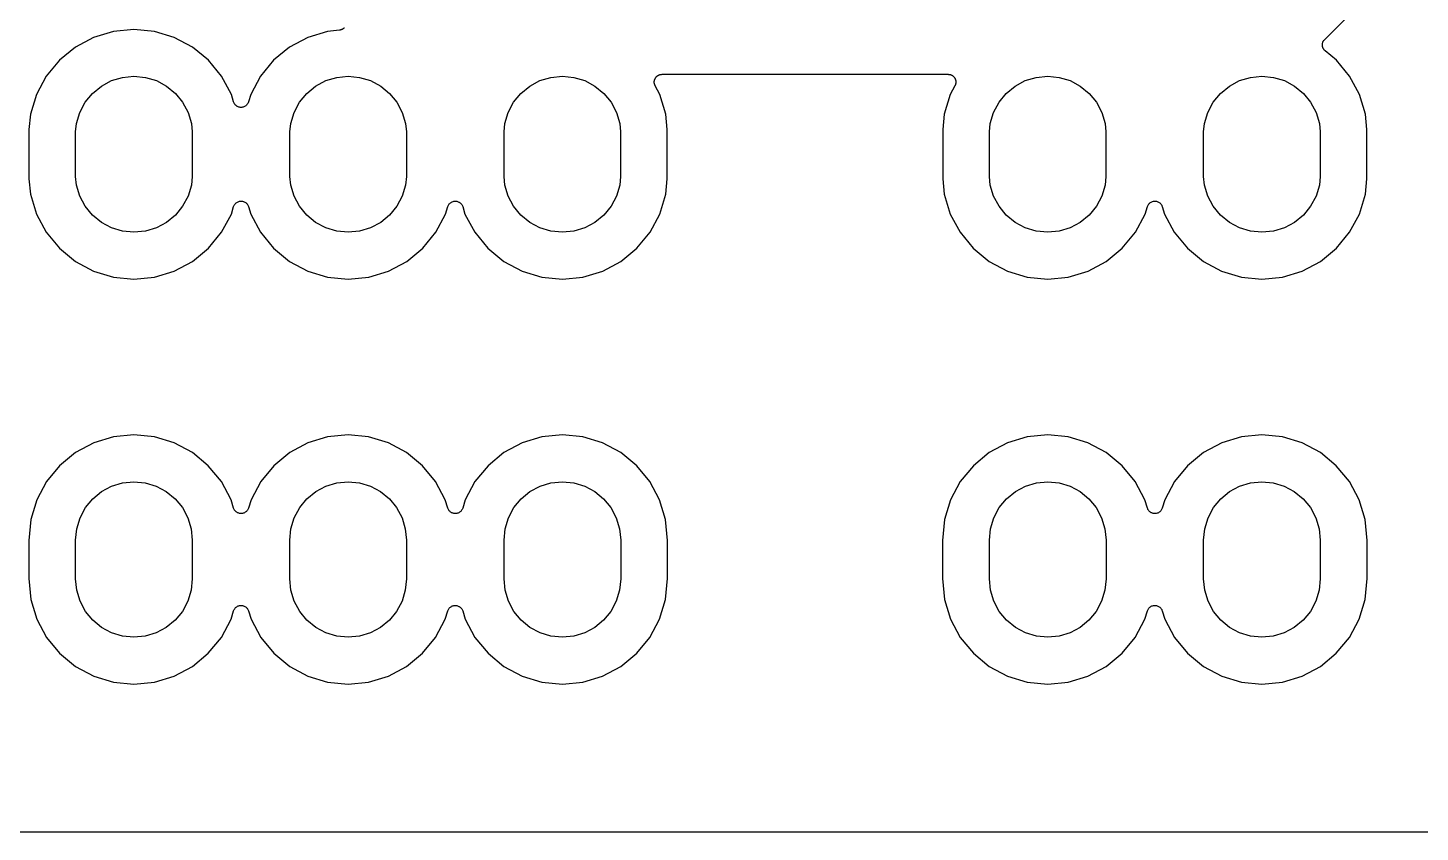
# Model space of a CAD drawing. Extents: x 122.4 to 185.8, y -118.8 to -64.3.
# Drawn here: x 145.13 to 167.88, y -118.75 to -105.62 of the extents above; entities that cross this region are included whole.
import ezdxf

# ---------------------------------------------------------------- set-up
doc = ezdxf.new("R2010")
doc.units = 0
doc.layers.add('BLACK', color=7, linetype='CONTINUOUS')

msp = doc.modelspace()

# ---------------------------------------------------------------- linework, layer by layer
at = {"layer": 'BLACK', "linetype": 'CONTINUOUS'}
for p, q in [((166.323, -105.806), (170.642, -101.487)), ((146.209, -105.772), (145.911, -105.931)), ((146.532, -105.674), (146.209, -105.772)), ((146.868, -105.641), (146.532, -105.674)), ((147.204, -105.674), (146.868, -105.641)), ((147.527, -105.772), (147.204, -105.674)), ((147.825, -105.931), (147.527, -105.772)), ((149.709, -105.772), (149.411, -105.931)), ((150.032, -105.674), (149.709, -105.772)), ((150.224, -105.655), (150.032, -105.674)), ((150.23, -105.654), (150.224, -105.655)), ((150.236, -105.653), (150.23, -105.654)), ((150.242, -105.651), (150.236, -105.653)), ((150.249, -105.65), (150.242, -105.651)), ((150.254, -105.648), (150.249, -105.65)), ((150.26, -105.646), (150.254, -105.648)), ((150.266, -105.643), (150.26, -105.646)), ((150.272, -105.641), (150.266, -105.643)), ((150.277, -105.637), (150.272, -105.641)), ((150.282, -105.634), (150.277, -105.637)), ((150.287, -105.63), (150.282, -105.634)), ((150.292, -105.627), (150.287, -105.63)), ((150.296, -105.623), (150.292, -105.627)), ((150.301, -105.619), (150.296, -105.623)), ((150.305, -105.614), (150.301, -105.619)), ((145.911, -105.931), (145.65, -106.145)), ((148.086, -106.145), (147.825, -105.931)), ((149.411, -105.931), (149.15, -106.145)), ((166.286, -105.882), (166.288, -105.877)), ((166.286, -105.889), (166.286, -105.882)), ((166.286, -105.896), (166.286, -105.889)), ((166.286, -105.901), (166.286, -105.896)), ((166.286, -105.907), (166.286, -105.901)), ((166.287, -105.914), (166.286, -105.907)), ((166.288, -105.92), (166.287, -105.914)), ((166.288, -105.871), (166.29, -105.865)), ((166.288, -105.877), (166.288, -105.871)), ((166.29, -105.926), (166.288, -105.92)), ((166.29, -105.865), (166.291, -105.858)), ((166.291, -105.931), (166.29, -105.926)), ((166.291, -105.858), (166.294, -105.853)), ((166.293, -105.938), (166.291, -105.931)), ((166.295, -105.944), (166.293, -105.938)), ((166.294, -105.853), (166.295, -105.847)), ((166.295, -105.847), (166.298, -105.841)), ((166.298, -105.949), (166.295, -105.944)), ((166.298, -105.841), (166.301, -105.835)), ((166.3, -105.954), (166.298, -105.949)), ((166.303, -105.96), (166.3, -105.954)), ((166.301, -105.835), (166.304, -105.83)), ((166.307, -105.966), (166.303, -105.96)), ((166.304, -105.83), (166.307, -105.825)), ((166.307, -105.825), (166.311, -105.82)), ((166.31, -105.97), (166.307, -105.966)), ((166.313, -105.975), (166.31, -105.97)), ((166.311, -105.82), (166.315, -105.815)), ((166.318, -105.98), (166.313, -105.975)), ((166.315, -105.815), (166.319, -105.811)), ((166.322, -105.985), (166.318, -105.98)), ((166.319, -105.811), (166.323, -105.806)), ((166.327, -105.989), (166.322, -105.985)), ((166.331, -105.993), (166.327, -105.989)), ((166.332, -105.994), (166.331, -105.993)), ((166.516, -106.145), (166.332, -105.994)), ((145.65, -106.145), (145.436, -106.406)), ((148.3, -106.406), (148.086, -106.145)), ((149.15, -106.145), (148.936, -106.406)), ((166.73, -106.406), (166.516, -106.145)), ((145.436, -106.406), (145.276, -106.704)), ((146.502, -106.479), (146.681, -106.425)), ((146.681, -106.425), (146.868, -106.406)), ((146.868, -106.406), (147.055, -106.425)), ((147.055, -106.425), (147.234, -106.479)), ((148.46, -106.704), (148.3, -106.406)), ((148.936, -106.406), (148.776, -106.704)), ((150.002, -106.479), (150.181, -106.425)), ((150.181, -106.425), (150.368, -106.406)), ((150.368, -106.406), (150.555, -106.425)), ((150.555, -106.425), (150.734, -106.479)), ((153.502, -106.479), (153.681, -106.425)), ((153.681, -106.425), (153.868, -106.406)), ((153.868, -106.406), (154.055, -106.425)), ((154.055, -106.425), (154.234, -106.479)), ((155.375, -106.464), (155.377, -106.459)), ((155.377, -106.459), (155.379, -106.453)), ((155.379, -106.453), (155.382, -106.447)), ((155.382, -106.447), (155.384, -106.441)), ((155.384, -106.441), (155.388, -106.436)), ((155.388, -106.436), (155.39, -106.431)), ((155.39, -106.431), (155.395, -106.426)), ((155.395, -106.426), (155.398, -106.421)), ((155.398, -106.421), (155.402, -106.417)), ((155.402, -106.417), (155.406, -106.412)), ((155.406, -106.412), (155.411, -106.408)), ((155.411, -106.408), (155.416, -106.403)), ((155.416, -106.403), (155.421, -106.4)), ((155.421, -106.4), (155.425, -106.396)), ((155.425, -106.396), (155.431, -106.393)), ((155.431, -106.393), (155.437, -106.39)), ((155.437, -106.39), (155.442, -106.388)), ((155.442, -106.388), (155.447, -106.385)), ((155.447, -106.385), (155.454, -106.383)), ((155.454, -106.383), (155.46, -106.38)), ((155.46, -106.38), (155.465, -106.379)), ((155.465, -106.379), (155.471, -106.378)), ((155.471, -106.378), (155.477, -106.377)), ((155.477, -106.377), (155.484, -106.376)), ((155.484, -106.376), (155.49, -106.376)), ((155.49, -106.376), (155.496, -106.375)), ((155.496, -106.375), (160.17, -106.375)), ((160.17, -106.375), (160.172, -106.375)), ((160.172, -106.375), (160.178, -106.376)), ((160.178, -106.376), (160.184, -106.376)), ((160.184, -106.376), (160.19, -106.377)), ((160.19, -106.377), (160.197, -106.378)), ((160.197, -106.378), (160.202, -106.38)), ((160.202, -106.38), (160.208, -106.381)), ((160.208, -106.381), (160.214, -106.383)), ((160.214, -106.383), (160.22, -106.385)), ((160.22, -106.385), (160.226, -106.388)), ((160.226, -106.388), (160.231, -106.391)), ((160.231, -106.391), (160.236, -106.394)), ((160.236, -106.394), (160.242, -106.397)), ((160.242, -106.397), (160.247, -106.401)), ((160.247, -106.401), (160.251, -106.405)), ((160.251, -106.405), (160.256, -106.409)), ((160.256, -106.409), (160.261, -106.413)), ((160.261, -106.413), (160.265, -106.418)), ((160.265, -106.418), (160.269, -106.422)), ((160.269, -106.422), (160.273, -106.428)), ((160.273, -106.428), (160.277, -106.433)), ((160.277, -106.433), (160.279, -106.438)), ((160.279, -106.438), (160.283, -106.443)), ((160.283, -106.443), (160.285, -106.449)), ((160.285, -106.449), (160.288, -106.455)), ((160.288, -106.455), (160.29, -106.46)), ((160.29, -106.46), (160.292, -106.466)), ((161.432, -106.479), (161.611, -106.425)), ((161.611, -106.425), (161.798, -106.406)), ((161.798, -106.406), (161.985, -106.425)), ((161.985, -106.425), (162.164, -106.479)), ((164.932, -106.479), (165.111, -106.425)), ((165.111, -106.425), (165.298, -106.406)), ((165.298, -106.406), (165.485, -106.425)), ((165.485, -106.425), (165.664, -106.479)), ((166.89, -106.704), (166.73, -106.406)), ((146.072, -106.832), (146.191, -106.687)), ((146.191, -106.687), (146.336, -106.568)), ((146.336, -106.568), (146.502, -106.479)), ((147.234, -106.479), (147.4, -106.568)), ((147.4, -106.568), (147.545, -106.687)), ((147.545, -106.687), (147.664, -106.832)), ((149.572, -106.832), (149.691, -106.687)), ((149.691, -106.687), (149.836, -106.568)), ((149.836, -106.568), (150.002, -106.479)), ((150.734, -106.479), (150.9, -106.568)), ((150.9, -106.568), (151.045, -106.687)), ((151.045, -106.687), (151.164, -106.832)), ((153.072, -106.832), (153.191, -106.687)), ((153.191, -106.687), (153.336, -106.568)), ((153.336, -106.568), (153.502, -106.479)), ((154.234, -106.479), (154.4, -106.568)), ((154.4, -106.568), (154.545, -106.687)), ((154.545, -106.687), (154.664, -106.832)), ((155.369, -106.488), (155.371, -106.483)), ((155.369, -106.495), (155.369, -106.488)), ((155.369, -106.501), (155.369, -106.495)), ((155.369, -106.507), (155.369, -106.501)), ((155.369, -106.513), (155.369, -106.507)), ((155.37, -106.52), (155.369, -106.513)), ((155.371, -106.526), (155.37, -106.52)), ((155.371, -106.477), (155.373, -106.47)), ((155.371, -106.483), (155.371, -106.477)), ((155.373, -106.532), (155.371, -106.526)), ((155.373, -106.47), (155.375, -106.464)), ((155.374, -106.537), (155.373, -106.532)), ((155.376, -106.544), (155.374, -106.537)), ((155.378, -106.55), (155.376, -106.544)), ((155.381, -106.555), (155.378, -106.55)), ((155.383, -106.56), (155.381, -106.555)), ((155.384, -106.562), (155.383, -106.56)), ((155.46, -106.704), (155.384, -106.562)), ((160.282, -106.562), (160.206, -106.704)), ((160.285, -106.557), (160.282, -106.562)), ((160.287, -106.551), (160.285, -106.557)), ((160.289, -106.545), (160.287, -106.551)), ((160.292, -106.539), (160.289, -106.545)), ((160.292, -106.466), (160.293, -106.472)), ((160.293, -106.533), (160.292, -106.539)), ((160.293, -106.472), (160.295, -106.478)), ((160.295, -106.528), (160.293, -106.533)), ((160.295, -106.478), (160.296, -106.484)), ((160.297, -106.515), (160.295, -106.521)), ((160.295, -106.521), (160.295, -106.528)), ((160.296, -106.484), (160.297, -106.49)), ((160.297, -106.49), (160.297, -106.497)), ((160.297, -106.497), (160.297, -106.503)), ((160.297, -106.503), (160.297, -106.509)), ((160.297, -106.509), (160.297, -106.515)), ((161.002, -106.832), (161.121, -106.687)), ((161.121, -106.687), (161.266, -106.568)), ((161.266, -106.568), (161.432, -106.479)), ((162.164, -106.479), (162.33, -106.568)), ((162.33, -106.568), (162.475, -106.687)), ((162.475, -106.687), (162.594, -106.832)), ((164.502, -106.832), (164.621, -106.687)), ((164.621, -106.687), (164.766, -106.568)), ((164.766, -106.568), (164.932, -106.479)), ((165.664, -106.479), (165.83, -106.568)), ((165.83, -106.568), (165.975, -106.687)), ((165.975, -106.687), (166.094, -106.832)), ((145.276, -106.704), (145.178, -107.027)), ((145.984, -106.997), (146.072, -106.832)), ((147.664, -106.832), (147.752, -106.997)), ((148.496, -106.826), (148.46, -106.704)), ((148.501, -106.837), (148.496, -106.826)), ((148.506, -106.848), (148.501, -106.837)), ((148.513, -106.858), (148.506, -106.848)), ((148.506, -106.848), (148.506, -106.848)), ((148.506, -106.848), (148.506, -106.848)), ((148.519, -106.869), (148.513, -106.858)), ((148.52, -106.869), (148.519, -106.869)), ((148.528, -106.878), (148.52, -106.869)), ((148.52, -106.869), (148.52, -106.869)), ((148.537, -106.886), (148.528, -106.878)), ((148.537, -106.887), (148.537, -106.886)), ((148.547, -106.893), (148.537, -106.887)), ((148.537, -106.887), (148.537, -106.887)), ((148.557, -106.9), (148.547, -106.893)), ((148.558, -106.9), (148.557, -106.9)), ((148.569, -106.905), (148.558, -106.9)), ((148.558, -106.9), (148.558, -106.9)), ((148.58, -106.91), (148.569, -106.905)), ((148.581, -106.91), (148.58, -106.91)), ((148.58, -106.91), (148.58, -106.91)), ((148.593, -106.913), (148.581, -106.91)), ((148.605, -106.915), (148.593, -106.913)), ((148.617, -106.915), (148.605, -106.915)), ((148.605, -106.915), (148.605, -106.915)), ((148.605, -106.915), (148.605, -106.915)), ((148.629, -106.915), (148.617, -106.915)), ((148.63, -106.915), (148.629, -106.915)), ((148.642, -106.913), (148.63, -106.915)), ((148.63, -106.915), (148.63, -106.915)), ((148.654, -106.911), (148.642, -106.913)), ((148.665, -106.906), (148.654, -106.91)), ((148.654, -106.91), (148.654, -106.911)), ((148.654, -106.911), (148.654, -106.911)), ((148.677, -106.901), (148.665, -106.906)), ((148.687, -106.895), (148.677, -106.901)), ((148.677, -106.901), (148.677, -106.901)), ((148.677, -106.901), (148.677, -106.901)), ((148.697, -106.888), (148.687, -106.895)), ((148.698, -106.888), (148.697, -106.888)), ((148.706, -106.879), (148.698, -106.888)), ((148.698, -106.888), (148.698, -106.888)), ((148.715, -106.87), (148.706, -106.879)), ((148.722, -106.86), (148.715, -106.87)), ((148.715, -106.87), (148.715, -106.87)), ((148.715, -106.87), (148.715, -106.87)), ((148.729, -106.85), (148.722, -106.86)), ((148.734, -106.839), (148.729, -106.85)), ((148.729, -106.85), (148.729, -106.85)), ((148.729, -106.85), (148.729, -106.85)), ((148.739, -106.827), (148.734, -106.839)), ((148.74, -106.826), (148.739, -106.827)), ((148.739, -106.827), (148.739, -106.827)), ((148.739, -106.827), (148.739, -106.827)), ((148.739, -106.827), (148.739, -106.827)), ((148.776, -106.704), (148.74, -106.826)), ((149.484, -106.997), (149.572, -106.832)), ((151.164, -106.832), (151.252, -106.997)), ((152.984, -106.997), (153.072, -106.832)), ((154.664, -106.832), (154.752, -106.997)), ((155.558, -107.027), (155.46, -106.704)), ((160.206, -106.704), (160.108, -107.027)), ((160.914, -106.997), (161.002, -106.832)), ((162.594, -106.832), (162.682, -106.997)), ((164.414, -106.997), (164.502, -106.832)), ((166.094, -106.832), (166.182, -106.997)), ((166.988, -107.027), (166.89, -106.704)), ((145.178, -107.027), (145.153, -107.279)), ((145.929, -107.177), (145.984, -106.997)), ((147.752, -106.997), (147.807, -107.177)), ((149.429, -107.177), (149.484, -106.997)), ((151.252, -106.997), (151.307, -107.177)), ((152.929, -107.177), (152.984, -106.997)), ((154.752, -106.997), (154.807, -107.177)), ((155.582, -107.279), (155.558, -107.027)), ((160.108, -107.027), (160.083, -107.279)), ((160.859, -107.177), (160.914, -106.997)), ((162.682, -106.997), (162.737, -107.177)), ((164.359, -107.177), (164.414, -106.997)), ((166.182, -106.997), (166.237, -107.177)), ((167.012, -107.279), (166.988, -107.027)), ((145.153, -107.279), (145.153, -108.083)), ((145.915, -107.317), (145.929, -107.177)), ((145.915, -108.045), (145.915, -107.317)), ((147.807, -107.177), (147.82, -107.317)), ((147.82, -107.317), (147.82, -108.045)), ((149.415, -107.317), (149.429, -107.177)), ((149.415, -108.045), (149.415, -107.317)), ((151.307, -107.177), (151.32, -107.317)), ((151.32, -107.317), (151.32, -108.045)), ((152.915, -107.317), (152.929, -107.177)), ((152.915, -108.045), (152.915, -107.317)), ((154.807, -107.177), (154.82, -107.317)), ((154.82, -107.317), (154.82, -108.045)), ((155.582, -108.083), (155.582, -107.279)), ((160.083, -107.279), (160.083, -108.083)), ((160.845, -107.317), (160.859, -107.177)), ((160.845, -108.045), (160.845, -107.317)), ((162.737, -107.177), (162.75, -107.317)), ((162.75, -107.317), (162.75, -108.045)), ((164.345, -107.317), (164.359, -107.177)), ((164.345, -108.045), (164.345, -107.317)), ((166.237, -107.177), (166.25, -107.317)), ((166.25, -107.317), (166.25, -108.045)), ((167.012, -108.083), (167.012, -107.279)), ((145.929, -108.185), (145.915, -108.045)), ((147.82, -108.045), (147.807, -108.185)), ((149.429, -108.185), (149.415, -108.045)), ((151.32, -108.045), (151.307, -108.185)), ((152.929, -108.185), (152.915, -108.045)), ((154.82, -108.045), (154.807, -108.185)), ((160.859, -108.185), (160.845, -108.045)), ((162.75, -108.045), (162.737, -108.185)), ((164.359, -108.185), (164.345, -108.045)), ((166.25, -108.045), (166.237, -108.185)), ((145.153, -108.083), (145.178, -108.335)), ((145.984, -108.365), (145.929, -108.185)), ((147.807, -108.185), (147.752, -108.365)), ((149.484, -108.365), (149.429, -108.185)), ((151.307, -108.185), (151.252, -108.365)), ((152.984, -108.365), (152.929, -108.185)), ((154.807, -108.185), (154.752, -108.365)), ((155.558, -108.335), (155.582, -108.083)), ((160.083, -108.083), (160.108, -108.335)), ((160.914, -108.365), (160.859, -108.185)), ((162.737, -108.185), (162.682, -108.365)), ((164.414, -108.365), (164.359, -108.185)), ((166.237, -108.185), (166.182, -108.365)), ((166.988, -108.335), (167.012, -108.083)), ((145.178, -108.335), (145.276, -108.658)), ((146.072, -108.53), (145.984, -108.365)), ((147.752, -108.365), (147.664, -108.53)), ((148.507, -108.512), (148.514, -108.502)), ((148.514, -108.502), (148.521, -108.492)), ((148.521, -108.492), (148.53, -108.483)), ((148.521, -108.492), (148.521, -108.492)), ((148.521, -108.492), (148.521, -108.492)), ((148.53, -108.483), (148.538, -108.474)), ((148.538, -108.474), (148.538, -108.474)), ((148.538, -108.474), (148.539, -108.474)), ((148.539, -108.474), (148.549, -108.467)), ((148.549, -108.467), (148.559, -108.461)), ((148.559, -108.461), (148.57, -108.456)), ((148.559, -108.461), (148.559, -108.461)), ((148.559, -108.461), (148.559, -108.461)), ((148.57, -108.456), (148.582, -108.452)), ((148.582, -108.451), (148.594, -108.449)), ((148.582, -108.452), (148.582, -108.451)), ((148.582, -108.451), (148.582, -108.451)), ((148.594, -108.449), (148.606, -108.447)), ((148.606, -108.447), (148.606, -108.447)), ((148.606, -108.447), (148.607, -108.447)), ((148.607, -108.447), (148.619, -108.447)), ((148.619, -108.447), (148.631, -108.447)), ((148.631, -108.447), (148.631, -108.447)), ((148.631, -108.447), (148.631, -108.447)), ((148.631, -108.447), (148.643, -108.449)), ((148.643, -108.449), (148.655, -108.452)), ((148.655, -108.452), (148.656, -108.452)), ((148.656, -108.452), (148.656, -108.452)), ((148.656, -108.452), (148.667, -108.457)), ((148.667, -108.457), (148.678, -108.462)), ((148.678, -108.462), (148.678, -108.462)), ((148.678, -108.462), (148.679, -108.462)), ((148.679, -108.462), (148.689, -108.468)), ((148.689, -108.468), (148.699, -108.475)), ((148.699, -108.475), (148.699, -108.475)), ((148.699, -108.475), (148.699, -108.476)), ((148.699, -108.476), (148.708, -108.484)), ((148.708, -108.484), (148.716, -108.493)), ((148.716, -108.493), (148.716, -108.493)), ((148.716, -108.493), (148.717, -108.493)), ((148.717, -108.493), (148.723, -108.503)), ((148.723, -108.503), (148.73, -108.514)), ((149.572, -108.53), (149.484, -108.365)), ((151.252, -108.365), (151.164, -108.53)), ((152.007, -108.512), (152.014, -108.502)), ((152.014, -108.502), (152.021, -108.492)), ((152.021, -108.492), (152.03, -108.483)), ((152.021, -108.492), (152.021, -108.492)), ((152.021, -108.492), (152.021, -108.492)), ((152.03, -108.483), (152.038, -108.474)), ((152.038, -108.474), (152.038, -108.474)), ((152.038, -108.474), (152.039, -108.474)), ((152.039, -108.474), (152.049, -108.467)), ((152.049, -108.467), (152.059, -108.461)), ((152.059, -108.461), (152.07, -108.456)), ((152.059, -108.461), (152.059, -108.461)), ((152.059, -108.461), (152.059, -108.461)), ((152.07, -108.456), (152.082, -108.452)), ((152.082, -108.451), (152.094, -108.449)), ((152.082, -108.452), (152.082, -108.451)), ((152.082, -108.451), (152.082, -108.451)), ((152.094, -108.449), (152.106, -108.447)), ((152.106, -108.447), (152.106, -108.447)), ((152.106, -108.447), (152.107, -108.447)), ((152.107, -108.447), (152.119, -108.447)), ((152.119, -108.447), (152.131, -108.447)), ((152.131, -108.447), (152.131, -108.447)), ((152.131, -108.447), (152.131, -108.447)), ((152.131, -108.447), (152.143, -108.449)), ((152.143, -108.449), (152.155, -108.452)), ((152.155, -108.452), (152.156, -108.452)), ((152.156, -108.452), (152.156, -108.452)), ((152.156, -108.452), (152.167, -108.457)), ((152.167, -108.457), (152.178, -108.462)), ((152.178, -108.462), (152.178, -108.462)), ((152.178, -108.462), (152.179, -108.462)), ((152.179, -108.462), (152.189, -108.468)), ((152.189, -108.468), (152.199, -108.475)), ((152.199, -108.475), (152.199, -108.475)), ((152.199, -108.475), (152.199, -108.476)), ((152.199, -108.476), (152.208, -108.484)), ((152.208, -108.484), (152.216, -108.493)), ((152.216, -108.493), (152.216, -108.493)), ((152.216, -108.493), (152.217, -108.493)), ((152.217, -108.493), (152.223, -108.503)), ((152.223, -108.503), (152.23, -108.514)), ((153.072, -108.53), (152.984, -108.365)), ((154.752, -108.365), (154.664, -108.53)), ((155.46, -108.658), (155.558, -108.335)), ((160.108, -108.335), (160.206, -108.658)), ((161.002, -108.53), (160.914, -108.365)), ((162.682, -108.365), (162.594, -108.53)), ((163.437, -108.512), (163.444, -108.502)), ((163.444, -108.502), (163.451, -108.492)), ((163.451, -108.492), (163.46, -108.483)), ((163.451, -108.492), (163.451, -108.492)), ((163.451, -108.492), (163.451, -108.492)), ((163.46, -108.483), (163.468, -108.474)), ((163.468, -108.474), (163.468, -108.474)), ((163.468, -108.474), (163.469, -108.474)), ((163.469, -108.474), (163.479, -108.467)), ((163.479, -108.467), (163.489, -108.461)), ((163.489, -108.461), (163.5, -108.456)), ((163.489, -108.461), (163.489, -108.461)), ((163.489, -108.461), (163.489, -108.461)), ((163.5, -108.456), (163.512, -108.452)), ((163.512, -108.451), (163.524, -108.449)), ((163.512, -108.452), (163.512, -108.451)), ((163.512, -108.451), (163.512, -108.451)), ((163.524, -108.449), (163.536, -108.447)), ((163.536, -108.447), (163.536, -108.447)), ((163.536, -108.447), (163.537, -108.447)), ((163.537, -108.447), (163.549, -108.447)), ((163.549, -108.447), (163.561, -108.447)), ((163.561, -108.447), (163.561, -108.447)), ((163.561, -108.447), (163.561, -108.447)), ((163.561, -108.447), (163.573, -108.449)), ((163.573, -108.449), (163.585, -108.452)), ((163.585, -108.452), (163.586, -108.452)), ((163.586, -108.452), (163.586, -108.452)), ((163.586, -108.452), (163.597, -108.457)), ((163.597, -108.457), (163.608, -108.462)), ((163.608, -108.462), (163.608, -108.462)), ((163.608, -108.462), (163.609, -108.462)), ((163.609, -108.462), (163.619, -108.468)), ((163.619, -108.468), (163.629, -108.475)), ((163.629, -108.475), (163.629, -108.475)), ((163.629, -108.475), (163.629, -108.476)), ((163.629, -108.476), (163.638, -108.484)), ((163.638, -108.484), (163.646, -108.493)), ((163.646, -108.493), (163.646, -108.493)), ((163.646, -108.493), (163.647, -108.493)), ((163.647, -108.493), (163.653, -108.503)), ((163.653, -108.503), (163.66, -108.514)), ((164.502, -108.53), (164.414, -108.365)), ((166.182, -108.365), (166.094, -108.53)), ((166.89, -108.658), (166.988, -108.335)), ((145.276, -108.658), (145.436, -108.956)), ((146.191, -108.675), (146.072, -108.53)), ((146.336, -108.794), (146.191, -108.675)), ((147.545, -108.675), (147.4, -108.794)), ((147.664, -108.53), (147.545, -108.675)), ((148.3, -108.956), (148.46, -108.658)), ((148.46, -108.658), (148.496, -108.536)), ((148.496, -108.536), (148.497, -108.535)), ((148.497, -108.535), (148.502, -108.523)), ((148.497, -108.535), (148.497, -108.535)), ((148.497, -108.535), (148.497, -108.535)), ((148.497, -108.535), (148.497, -108.535)), ((148.502, -108.523), (148.507, -108.512)), ((148.507, -108.512), (148.507, -108.512)), ((148.507, -108.512), (148.507, -108.512)), ((148.73, -108.514), (148.73, -108.514)), ((148.73, -108.514), (148.73, -108.514)), ((148.73, -108.514), (148.735, -108.525)), ((148.735, -108.525), (148.74, -108.536)), ((148.74, -108.536), (148.74, -108.537)), ((148.74, -108.537), (148.74, -108.537)), ((148.74, -108.537), (148.74, -108.537)), ((148.74, -108.537), (148.776, -108.658)), ((148.776, -108.658), (148.936, -108.956)), ((149.691, -108.675), (149.572, -108.53)), ((149.836, -108.794), (149.691, -108.675)), ((151.045, -108.675), (150.9, -108.794)), ((151.164, -108.53), (151.045, -108.675)), ((151.8, -108.956), (151.96, -108.658)), ((151.96, -108.658), (151.996, -108.536)), ((151.996, -108.536), (151.997, -108.535)), ((151.997, -108.535), (152.002, -108.523)), ((151.997, -108.535), (151.997, -108.535)), ((151.997, -108.535), (151.997, -108.535)), ((151.997, -108.535), (151.997, -108.535)), ((152.002, -108.523), (152.007, -108.512)), ((152.007, -108.512), (152.007, -108.512)), ((152.007, -108.512), (152.007, -108.512)), ((152.23, -108.514), (152.23, -108.514)), ((152.23, -108.514), (152.23, -108.514)), ((152.23, -108.514), (152.235, -108.525)), ((152.235, -108.525), (152.24, -108.536)), ((152.24, -108.536), (152.24, -108.537)), ((152.24, -108.537), (152.24, -108.537)), ((152.24, -108.537), (152.24, -108.537)), ((152.24, -108.537), (152.276, -108.658)), ((152.276, -108.658), (152.436, -108.956)), ((153.191, -108.675), (153.072, -108.53)), ((153.336, -108.794), (153.191, -108.675)), ((154.545, -108.675), (154.4, -108.794)), ((154.664, -108.53), (154.545, -108.675)), ((155.3, -108.956), (155.46, -108.658)), ((160.206, -108.658), (160.366, -108.956)), ((161.121, -108.675), (161.002, -108.53)), ((161.266, -108.794), (161.121, -108.675)), ((162.475, -108.675), (162.33, -108.794)), ((162.594, -108.53), (162.475, -108.675)), ((163.23, -108.956), (163.39, -108.658)), ((163.39, -108.658), (163.426, -108.536)), ((163.426, -108.536), (163.427, -108.535)), ((163.427, -108.535), (163.432, -108.523)), ((163.427, -108.535), (163.427, -108.535)), ((163.427, -108.535), (163.427, -108.535)), ((163.427, -108.535), (163.427, -108.535)), ((163.432, -108.523), (163.437, -108.512)), ((163.437, -108.512), (163.437, -108.512)), ((163.437, -108.512), (163.437, -108.512)), ((163.66, -108.514), (163.66, -108.514)), ((163.66, -108.514), (163.66, -108.514)), ((163.66, -108.514), (163.665, -108.525)), ((163.665, -108.525), (163.67, -108.536)), ((163.67, -108.536), (163.67, -108.537)), ((163.67, -108.537), (163.67, -108.537)), ((163.67, -108.537), (163.67, -108.537)), ((163.67, -108.537), (163.706, -108.658)), ((163.706, -108.658), (163.866, -108.956)), ((164.621, -108.675), (164.502, -108.53)), ((164.766, -108.794), (164.621, -108.675)), ((165.975, -108.675), (165.83, -108.794)), ((166.094, -108.53), (165.975, -108.675)), ((166.73, -108.956), (166.89, -108.658)), ((145.436, -108.956), (145.65, -109.217)), ((146.502, -108.883), (146.336, -108.794)), ((146.681, -108.937), (146.502, -108.883)), ((146.868, -108.956), (146.681, -108.937)), ((147.055, -108.937), (146.868, -108.956)), ((147.234, -108.883), (147.055, -108.937)), ((147.4, -108.794), (147.234, -108.883)), ((148.086, -109.217), (148.3, -108.956)), ((148.936, -108.956), (149.15, -109.217)), ((150.002, -108.883), (149.836, -108.794)), ((150.181, -108.937), (150.002, -108.883)), ((150.368, -108.956), (150.181, -108.937)), ((150.555, -108.937), (150.368, -108.956)), ((150.734, -108.883), (150.555, -108.937)), ((150.9, -108.794), (150.734, -108.883)), ((151.586, -109.217), (151.8, -108.956)), ((152.436, -108.956), (152.65, -109.217)), ((153.502, -108.883), (153.336, -108.794)), ((153.681, -108.937), (153.502, -108.883)), ((153.868, -108.956), (153.681, -108.937)), ((154.055, -108.937), (153.868, -108.956)), ((154.234, -108.883), (154.055, -108.937)), ((154.4, -108.794), (154.234, -108.883)), ((155.086, -109.217), (155.3, -108.956)), ((160.366, -108.956), (160.58, -109.217)), ((161.432, -108.883), (161.266, -108.794)), ((161.611, -108.937), (161.432, -108.883)), ((161.798, -108.956), (161.611, -108.937)), ((161.985, -108.937), (161.798, -108.956)), ((162.164, -108.883), (161.985, -108.937)), ((162.33, -108.794), (162.164, -108.883)), ((163.016, -109.217), (163.23, -108.956)), ((163.866, -108.956), (164.08, -109.217)), ((164.932, -108.883), (164.766, -108.794)), ((165.111, -108.937), (164.932, -108.883)), ((165.298, -108.956), (165.111, -108.937)), ((165.485, -108.937), (165.298, -108.956)), ((165.664, -108.883), (165.485, -108.937)), ((165.83, -108.794), (165.664, -108.883)), ((166.516, -109.217), (166.73, -108.956)), ((145.65, -109.217), (145.911, -109.431)), ((147.825, -109.431), (148.086, -109.217)), ((149.15, -109.217), (149.411, -109.431)), ((151.325, -109.431), (151.586, -109.217)), ((152.65, -109.217), (152.911, -109.431)), ((154.825, -109.431), (155.086, -109.217)), ((160.58, -109.217), (160.841, -109.431)), ((162.755, -109.431), (163.016, -109.217)), ((164.08, -109.217), (164.341, -109.431)), ((166.255, -109.431), (166.516, -109.217)), ((145.911, -109.431), (146.209, -109.59)), ((146.209, -109.59), (146.532, -109.688)), ((147.204, -109.688), (147.527, -109.59)), ((147.527, -109.59), (147.825, -109.431)), ((149.411, -109.431), (149.709, -109.59)), ((149.709, -109.59), (150.032, -109.688)), ((150.704, -109.688), (151.027, -109.59)), ((151.027, -109.59), (151.325, -109.431)), ((152.911, -109.431), (153.209, -109.59)), ((153.209, -109.59), (153.532, -109.688)), ((154.204, -109.688), (154.527, -109.59)), ((154.527, -109.59), (154.825, -109.431)), ((160.841, -109.431), (161.139, -109.59)), ((161.139, -109.59), (161.462, -109.688)), ((162.134, -109.688), (162.457, -109.59)), ((162.457, -109.59), (162.755, -109.431)), ((164.341, -109.431), (164.639, -109.59)), ((164.639, -109.59), (164.962, -109.688)), ((165.634, -109.688), (165.957, -109.59)), ((165.957, -109.59), (166.255, -109.431)), ((146.532, -109.688), (146.868, -109.721)), ((146.868, -109.721), (147.204, -109.688)), ((150.032, -109.688), (150.368, -109.721)), ((150.368, -109.721), (150.704, -109.688)), ((153.532, -109.688), (153.868, -109.721)), ((153.868, -109.721), (154.204, -109.688)), ((161.462, -109.688), (161.798, -109.721)), ((161.798, -109.721), (162.134, -109.688)), ((164.962, -109.688), (165.298, -109.721)), ((165.298, -109.721), (165.634, -109.688)), ((146.533, -112.297), (146.21, -112.395)), ((146.868, -112.264), (146.533, -112.297)), ((147.203, -112.297), (146.868, -112.264)), ((147.526, -112.395), (147.203, -112.297)), ((150.033, -112.297), (149.71, -112.395)), ((150.368, -112.264), (150.033, -112.297)), ((150.703, -112.297), (150.368, -112.264)), ((151.026, -112.395), (150.703, -112.297)), ((153.533, -112.297), (153.21, -112.395)), ((153.868, -112.264), (153.533, -112.297)), ((154.203, -112.297), (153.868, -112.264)), ((154.526, -112.395), (154.203, -112.297)), ((161.463, -112.297), (161.14, -112.395)), ((161.798, -112.264), (161.463, -112.297)), ((162.133, -112.297), (161.798, -112.264)), ((162.456, -112.395), (162.133, -112.297)), ((164.963, -112.297), (164.64, -112.395)), ((165.298, -112.264), (164.963, -112.297)), ((165.633, -112.297), (165.298, -112.264)), ((165.956, -112.395), (165.633, -112.297)), ((145.913, -112.554), (145.653, -112.768)), ((146.21, -112.395), (145.913, -112.554)), ((147.823, -112.554), (147.526, -112.395)), ((148.083, -112.768), (147.823, -112.554)), ((149.413, -112.554), (149.153, -112.768)), ((149.71, -112.395), (149.413, -112.554)), ((151.323, -112.554), (151.026, -112.395)), ((151.583, -112.768), (151.323, -112.554)), ((152.913, -112.554), (152.653, -112.768)), ((153.21, -112.395), (152.913, -112.554)), ((154.823, -112.554), (154.526, -112.395)), ((155.083, -112.768), (154.823, -112.554)), ((160.843, -112.554), (160.583, -112.768)), ((161.14, -112.395), (160.843, -112.554)), ((162.753, -112.554), (162.456, -112.395)), ((163.013, -112.768), (162.753, -112.554)), ((164.343, -112.554), (164.083, -112.768)), ((164.64, -112.395), (164.343, -112.554)), ((166.253, -112.554), (165.956, -112.395)), ((166.513, -112.768), (166.253, -112.554)), ((145.653, -112.768), (145.439, -113.028)), ((148.297, -113.028), (148.083, -112.768)), ((149.153, -112.768), (148.939, -113.028)), ((151.797, -113.028), (151.583, -112.768)), ((152.653, -112.768), (152.439, -113.028)), ((155.297, -113.028), (155.083, -112.768)), ((160.583, -112.768), (160.369, -113.028)), ((163.227, -113.028), (163.013, -112.768)), ((164.083, -112.768), (163.869, -113.028)), ((166.727, -113.028), (166.513, -112.768)), ((145.439, -113.028), (145.281, -113.325)), ((146.503, -113.103), (146.682, -113.048)), ((146.682, -113.048), (146.868, -113.03)), ((146.868, -113.03), (146.868, -113.03)), ((146.868, -113.03), (147.054, -113.048)), ((147.054, -113.048), (147.233, -113.103)), ((148.455, -113.325), (148.297, -113.028)), ((148.939, -113.028), (148.781, -113.325)), ((150.003, -113.103), (150.182, -113.048)), ((150.182, -113.048), (150.368, -113.03)), ((150.368, -113.03), (150.368, -113.03)), ((150.368, -113.03), (150.554, -113.048)), ((150.554, -113.048), (150.733, -113.103)), ((151.955, -113.325), (151.797, -113.028)), ((152.439, -113.028), (152.281, -113.325)), ((153.503, -113.103), (153.682, -113.048)), ((153.682, -113.048), (153.868, -113.03)), ((153.868, -113.03), (153.868, -113.03)), ((153.868, -113.03), (154.054, -113.048)), ((154.054, -113.048), (154.233, -113.103)), ((155.455, -113.325), (155.297, -113.028)), ((160.369, -113.028), (160.211, -113.325)), ((161.433, -113.103), (161.612, -113.048)), ((161.612, -113.048), (161.798, -113.03)), ((161.798, -113.03), (161.798, -113.03)), ((161.798, -113.03), (161.984, -113.048)), ((161.984, -113.048), (162.163, -113.103)), ((163.385, -113.325), (163.227, -113.028)), ((163.869, -113.028), (163.711, -113.325)), ((164.933, -113.103), (165.112, -113.048)), ((165.112, -113.048), (165.298, -113.03)), ((165.298, -113.03), (165.298, -113.03)), ((165.298, -113.03), (165.484, -113.048)), ((165.484, -113.048), (165.663, -113.103)), ((166.885, -113.325), (166.727, -113.028)), ((146.194, -113.309), (146.339, -113.191)), ((146.339, -113.191), (146.503, -113.103)), ((147.233, -113.103), (147.397, -113.191)), ((147.397, -113.191), (147.542, -113.309)), ((149.694, -113.309), (149.839, -113.191)), ((149.839, -113.191), (150.003, -113.103)), ((150.733, -113.103), (150.897, -113.191)), ((150.897, -113.191), (151.042, -113.309)), ((153.194, -113.309), (153.339, -113.191)), ((153.339, -113.191), (153.503, -113.103)), ((154.233, -113.103), (154.397, -113.191)), ((154.397, -113.191), (154.542, -113.309)), ((161.124, -113.309), (161.269, -113.191)), ((161.269, -113.191), (161.433, -113.103)), ((162.163, -113.103), (162.327, -113.191)), ((162.327, -113.191), (162.472, -113.309)), ((164.624, -113.309), (164.769, -113.191)), ((164.769, -113.191), (164.933, -113.103)), ((165.663, -113.103), (165.827, -113.191)), ((165.827, -113.191), (165.972, -113.309)), ((145.281, -113.325), (145.183, -113.647)), ((145.988, -113.618), (146.076, -113.453)), ((146.076, -113.453), (146.194, -113.309)), ((147.542, -113.309), (147.66, -113.453)), ((147.66, -113.453), (147.748, -113.618)), ((148.496, -113.46), (148.455, -113.325)), ((148.501, -113.471), (148.496, -113.46)), ((148.496, -113.46), (148.496, -113.46)), ((148.496, -113.46), (148.496, -113.46)), ((148.496, -113.46), (148.496, -113.46)), ((148.506, -113.483), (148.501, -113.471)), ((148.513, -113.493), (148.506, -113.483)), ((148.506, -113.483), (148.506, -113.483)), ((148.506, -113.483), (148.506, -113.483)), ((148.519, -113.504), (148.513, -113.493)), ((148.52, -113.504), (148.519, -113.504)), ((148.528, -113.513), (148.52, -113.504)), ((148.52, -113.504), (148.52, -113.504)), ((148.537, -113.521), (148.528, -113.513)), ((148.707, -113.514), (148.698, -113.522)), ((148.715, -113.505), (148.707, -113.514)), ((148.722, -113.495), (148.715, -113.505)), ((148.715, -113.505), (148.715, -113.505)), ((148.715, -113.505), (148.715, -113.505)), ((148.729, -113.485), (148.722, -113.495)), ((148.734, -113.473), (148.729, -113.485)), ((148.729, -113.485), (148.729, -113.485)), ((148.729, -113.485), (148.729, -113.485)), ((148.739, -113.462), (148.734, -113.473)), ((148.74, -113.46), (148.739, -113.462)), ((148.739, -113.462), (148.739, -113.462)), ((148.739, -113.462), (148.739, -113.462)), ((148.739, -113.462), (148.739, -113.462)), ((148.781, -113.325), (148.74, -113.46)), ((149.488, -113.618), (149.576, -113.453)), ((149.576, -113.453), (149.694, -113.309)), ((151.042, -113.309), (151.16, -113.453)), ((151.16, -113.453), (151.248, -113.618)), ((151.996, -113.46), (151.955, -113.325)), ((152.001, -113.471), (151.996, -113.46)), ((151.996, -113.46), (151.996, -113.46)), ((151.996, -113.46), (151.996, -113.46)), ((151.996, -113.46), (151.996, -113.46)), ((152.006, -113.483), (152.001, -113.471)), ((152.013, -113.493), (152.006, -113.483)), ((152.006, -113.483), (152.006, -113.483)), ((152.006, -113.483), (152.006, -113.483)), ((152.019, -113.504), (152.013, -113.493)), ((152.02, -113.504), (152.019, -113.504)), ((152.028, -113.513), (152.02, -113.504)), ((152.02, -113.504), (152.02, -113.504)), ((152.037, -113.521), (152.028, -113.513)), ((152.207, -113.514), (152.198, -113.522)), ((152.215, -113.505), (152.207, -113.514)), ((152.222, -113.495), (152.215, -113.505)), ((152.215, -113.505), (152.215, -113.505)), ((152.215, -113.505), (152.215, -113.505)), ((152.229, -113.485), (152.222, -113.495)), ((152.234, -113.473), (152.229, -113.485)), ((152.229, -113.485), (152.229, -113.485)), ((152.229, -113.485), (152.229, -113.485)), ((152.239, -113.462), (152.234, -113.473)), ((152.24, -113.46), (152.239, -113.462)), ((152.239, -113.462), (152.239, -113.462)), ((152.239, -113.462), (152.239, -113.462)), ((152.239, -113.462), (152.239, -113.462)), ((152.281, -113.325), (152.24, -113.46)), ((152.988, -113.618), (153.076, -113.453)), ((153.076, -113.453), (153.194, -113.309)), ((154.542, -113.309), (154.66, -113.453)), ((154.66, -113.453), (154.748, -113.618)), ((155.553, -113.647), (155.455, -113.325)), ((160.211, -113.325), (160.113, -113.647)), ((160.918, -113.618), (161.006, -113.453)), ((161.006, -113.453), (161.124, -113.309)), ((162.472, -113.309), (162.59, -113.453)), ((162.59, -113.453), (162.678, -113.618)), ((163.426, -113.46), (163.385, -113.325)), ((163.431, -113.471), (163.426, -113.46)), ((163.426, -113.46), (163.426, -113.46)), ((163.426, -113.46), (163.426, -113.46)), ((163.426, -113.46), (163.426, -113.46)), ((163.436, -113.483), (163.431, -113.471)), ((163.443, -113.493), (163.436, -113.483)), ((163.436, -113.483), (163.436, -113.483)), ((163.436, -113.483), (163.436, -113.483)), ((163.449, -113.504), (163.443, -113.493)), ((163.45, -113.504), (163.449, -113.504)), ((163.458, -113.513), (163.45, -113.504)), ((163.45, -113.504), (163.45, -113.504)), ((163.467, -113.521), (163.458, -113.513)), ((163.637, -113.514), (163.628, -113.522)), ((163.645, -113.505), (163.637, -113.514)), ((163.652, -113.495), (163.645, -113.505)), ((163.645, -113.505), (163.645, -113.505)), ((163.645, -113.505), (163.645, -113.505)), ((163.659, -113.485), (163.652, -113.495)), ((163.664, -113.473), (163.659, -113.485)), ((163.659, -113.485), (163.659, -113.485)), ((163.659, -113.485), (163.659, -113.485)), ((163.669, -113.462), (163.664, -113.473)), ((163.67, -113.46), (163.669, -113.462)), ((163.669, -113.462), (163.669, -113.462)), ((163.669, -113.462), (163.669, -113.462)), ((163.669, -113.462), (163.669, -113.462)), ((163.711, -113.325), (163.67, -113.46)), ((164.418, -113.618), (164.506, -113.453)), ((164.506, -113.453), (164.624, -113.309)), ((165.972, -113.309), (166.09, -113.453)), ((166.09, -113.453), (166.178, -113.618)), ((166.983, -113.647), (166.885, -113.325)), ((145.183, -113.647), (145.149, -113.989)), ((145.934, -113.797), (145.988, -113.618)), ((147.748, -113.618), (147.802, -113.797)), ((148.547, -113.528), (148.537, -113.521)), ((148.537, -113.521), (148.537, -113.521)), ((148.537, -113.521), (148.537, -113.521)), ((148.557, -113.535), (148.547, -113.528)), ((148.558, -113.535), (148.557, -113.535)), ((148.569, -113.54), (148.558, -113.535)), ((148.558, -113.535), (148.558, -113.535)), ((148.58, -113.545), (148.569, -113.54)), ((148.581, -113.545), (148.58, -113.545)), ((148.58, -113.545), (148.58, -113.545)), ((148.593, -113.547), (148.581, -113.545)), ((148.605, -113.55), (148.593, -113.547)), ((148.617, -113.55), (148.605, -113.55)), ((148.605, -113.55), (148.605, -113.55)), ((148.605, -113.55), (148.605, -113.55)), ((148.629, -113.55), (148.617, -113.55)), ((148.63, -113.55), (148.629, -113.55)), ((148.642, -113.548), (148.63, -113.55)), ((148.63, -113.55), (148.63, -113.55)), ((148.654, -113.545), (148.642, -113.548)), ((148.665, -113.541), (148.654, -113.545)), ((148.654, -113.545), (148.654, -113.545)), ((148.654, -113.545), (148.654, -113.545)), ((148.677, -113.536), (148.665, -113.541)), ((148.687, -113.529), (148.677, -113.536)), ((148.677, -113.536), (148.677, -113.536)), ((148.677, -113.536), (148.677, -113.536)), ((148.697, -113.523), (148.687, -113.529)), ((148.698, -113.522), (148.697, -113.523)), ((148.698, -113.522), (148.698, -113.522)), ((149.434, -113.797), (149.488, -113.618)), ((151.248, -113.618), (151.302, -113.797)), ((152.047, -113.528), (152.037, -113.521)), ((152.037, -113.521), (152.037, -113.521)), ((152.037, -113.521), (152.037, -113.521)), ((152.057, -113.535), (152.047, -113.528)), ((152.058, -113.535), (152.057, -113.535)), ((152.069, -113.54), (152.058, -113.535)), ((152.058, -113.535), (152.058, -113.535)), ((152.08, -113.545), (152.069, -113.54)), ((152.081, -113.545), (152.08, -113.545)), ((152.08, -113.545), (152.08, -113.545)), ((152.093, -113.547), (152.081, -113.545)), ((152.105, -113.55), (152.093, -113.547)), ((152.117, -113.55), (152.105, -113.55)), ((152.105, -113.55), (152.105, -113.55)), ((152.105, -113.55), (152.105, -113.55)), ((152.129, -113.55), (152.117, -113.55)), ((152.13, -113.55), (152.129, -113.55)), ((152.142, -113.548), (152.13, -113.55)), ((152.13, -113.55), (152.13, -113.55)), ((152.154, -113.545), (152.142, -113.548)), ((152.165, -113.541), (152.154, -113.545)), ((152.154, -113.545), (152.154, -113.545)), ((152.154, -113.545), (152.154, -113.545)), ((152.177, -113.536), (152.165, -113.541)), ((152.187, -113.529), (152.177, -113.536)), ((152.177, -113.536), (152.177, -113.536)), ((152.177, -113.536), (152.177, -113.536)), ((152.197, -113.523), (152.187, -113.529)), ((152.198, -113.522), (152.197, -113.523)), ((152.198, -113.522), (152.198, -113.522)), ((152.934, -113.797), (152.988, -113.618)), ((154.748, -113.618), (154.802, -113.797)), ((155.587, -113.989), (155.553, -113.647)), ((160.113, -113.647), (160.079, -113.989)), ((160.864, -113.797), (160.918, -113.618)), ((162.678, -113.618), (162.732, -113.797)), ((163.477, -113.528), (163.467, -113.521)), ((163.467, -113.521), (163.467, -113.521)), ((163.467, -113.521), (163.467, -113.521)), ((163.487, -113.535), (163.477, -113.528)), ((163.488, -113.535), (163.487, -113.535)), ((163.499, -113.54), (163.488, -113.535)), ((163.488, -113.535), (163.488, -113.535)), ((163.51, -113.545), (163.499, -113.54)), ((163.511, -113.545), (163.51, -113.545)), ((163.51, -113.545), (163.51, -113.545)), ((163.523, -113.547), (163.511, -113.545)), ((163.535, -113.55), (163.523, -113.547)), ((163.547, -113.55), (163.535, -113.55)), ((163.535, -113.55), (163.535, -113.55)), ((163.535, -113.55), (163.535, -113.55)), ((163.559, -113.55), (163.547, -113.55)), ((163.56, -113.55), (163.559, -113.55)), ((163.572, -113.548), (163.56, -113.55)), ((163.56, -113.55), (163.56, -113.55)), ((163.584, -113.545), (163.572, -113.548)), ((163.595, -113.541), (163.584, -113.545)), ((163.584, -113.545), (163.584, -113.545)), ((163.584, -113.545), (163.584, -113.545)), ((163.607, -113.536), (163.595, -113.541)), ((163.617, -113.529), (163.607, -113.536)), ((163.607, -113.536), (163.607, -113.536)), ((163.607, -113.536), (163.607, -113.536)), ((163.627, -113.523), (163.617, -113.529)), ((163.628, -113.522), (163.627, -113.523)), ((163.628, -113.522), (163.628, -113.522)), ((164.364, -113.797), (164.418, -113.618)), ((166.178, -113.618), (166.232, -113.797)), ((167.017, -113.989), (166.983, -113.647)), ((145.915, -113.983), (145.934, -113.797)), ((147.802, -113.797), (147.821, -113.983)), ((149.415, -113.983), (149.434, -113.797)), ((151.302, -113.797), (151.321, -113.983)), ((152.915, -113.983), (152.934, -113.797)), ((154.802, -113.797), (154.821, -113.983)), ((160.845, -113.983), (160.864, -113.797)), ((162.732, -113.797), (162.751, -113.983)), ((164.345, -113.983), (164.364, -113.797)), ((166.232, -113.797), (166.251, -113.983)), ((145.149, -113.989), (145.149, -114.611)), ((145.915, -114.617), (145.915, -113.983)), ((147.821, -113.983), (147.821, -114.617)), ((149.415, -114.617), (149.415, -113.983)), ((151.321, -113.983), (151.321, -114.617)), ((152.915, -114.617), (152.915, -113.983)), ((154.821, -113.983), (154.821, -114.617)), ((155.587, -114.611), (155.587, -113.989)), ((160.079, -113.989), (160.079, -114.611)), ((160.845, -114.617), (160.845, -113.983)), ((162.751, -113.983), (162.751, -114.617)), ((164.345, -114.617), (164.345, -113.983)), ((166.251, -113.983), (166.251, -114.617)), ((167.017, -114.611), (167.017, -113.989)), ((145.149, -114.611), (145.183, -114.953)), ((145.934, -114.803), (145.915, -114.617)), ((147.821, -114.617), (147.802, -114.803)), ((149.434, -114.803), (149.415, -114.617)), ((151.321, -114.617), (151.302, -114.803)), ((152.934, -114.803), (152.915, -114.617)), ((154.821, -114.617), (154.802, -114.803)), ((155.553, -114.953), (155.587, -114.611)), ((160.079, -114.611), (160.113, -114.953)), ((160.864, -114.803), (160.845, -114.617)), ((162.751, -114.617), (162.732, -114.803)), ((164.364, -114.803), (164.345, -114.617)), ((166.251, -114.617), (166.232, -114.803)), ((166.983, -114.953), (167.017, -114.611)), ((145.988, -114.982), (145.934, -114.803)), ((147.802, -114.803), (147.748, -114.982)), ((149.488, -114.982), (149.434, -114.803)), ((151.302, -114.803), (151.248, -114.982)), ((152.988, -114.982), (152.934, -114.803)), ((154.802, -114.803), (154.748, -114.982)), ((160.918, -114.982), (160.864, -114.803)), ((162.732, -114.803), (162.678, -114.982)), ((164.418, -114.982), (164.364, -114.803)), ((166.232, -114.803), (166.178, -114.982)), ((145.183, -114.953), (145.281, -115.275)), ((146.076, -115.147), (145.988, -114.982)), ((147.748, -114.982), (147.66, -115.147)), ((148.507, -115.115), (148.514, -115.105)), ((148.514, -115.105), (148.521, -115.095)), ((148.521, -115.095), (148.53, -115.086)), ((148.521, -115.095), (148.521, -115.095)), ((148.521, -115.095), (148.521, -115.095)), ((148.53, -115.086), (148.538, -115.078)), ((148.538, -115.078), (148.539, -115.077)), ((148.538, -115.078), (148.538, -115.078)), ((148.539, -115.077), (148.549, -115.071)), ((148.549, -115.071), (148.559, -115.064)), ((148.559, -115.064), (148.571, -115.059)), ((148.559, -115.064), (148.559, -115.064)), ((148.559, -115.064), (148.559, -115.064)), ((148.571, -115.059), (148.582, -115.055)), ((148.582, -115.055), (148.594, -115.052)), ((148.582, -115.055), (148.582, -115.055)), ((148.582, -115.055), (148.582, -115.055)), ((148.594, -115.052), (148.606, -115.05)), ((148.606, -115.05), (148.606, -115.05)), ((148.606, -115.05), (148.607, -115.05)), ((148.607, -115.05), (148.619, -115.05)), ((148.619, -115.05), (148.631, -115.05)), ((148.631, -115.05), (148.631, -115.05)), ((148.631, -115.05), (148.631, -115.05)), ((148.631, -115.05), (148.643, -115.053)), ((148.643, -115.053), (148.655, -115.055)), ((148.655, -115.055), (148.656, -115.055)), ((148.656, -115.055), (148.656, -115.055)), ((148.656, -115.055), (148.667, -115.06)), ((148.667, -115.06), (148.678, -115.065)), ((148.678, -115.065), (148.678, -115.065)), ((148.678, -115.065), (148.679, -115.065)), ((148.679, -115.065), (148.689, -115.072)), ((148.689, -115.072), (148.699, -115.079)), ((148.699, -115.079), (148.699, -115.079)), ((148.699, -115.079), (148.699, -115.079)), ((148.699, -115.079), (148.708, -115.088)), ((148.708, -115.088), (148.716, -115.096)), ((148.716, -115.096), (148.716, -115.096)), ((148.716, -115.096), (148.717, -115.096)), ((148.717, -115.096), (148.723, -115.107)), ((148.723, -115.107), (148.73, -115.117)), ((149.576, -115.147), (149.488, -114.982)), ((151.248, -114.982), (151.16, -115.147)), ((152.007, -115.115), (152.014, -115.105)), ((152.014, -115.105), (152.021, -115.095)), ((152.021, -115.095), (152.03, -115.086)), ((152.021, -115.095), (152.021, -115.095)), ((152.021, -115.095), (152.021, -115.095)), ((152.03, -115.086), (152.038, -115.078)), ((152.038, -115.078), (152.039, -115.077)), ((152.038, -115.078), (152.038, -115.078)), ((152.039, -115.077), (152.049, -115.071)), ((152.049, -115.071), (152.059, -115.064)), ((152.059, -115.064), (152.071, -115.059)), ((152.059, -115.064), (152.059, -115.064)), ((152.059, -115.064), (152.059, -115.064)), ((152.071, -115.059), (152.082, -115.055)), ((152.082, -115.055), (152.094, -115.052)), ((152.082, -115.055), (152.082, -115.055)), ((152.082, -115.055), (152.082, -115.055)), ((152.094, -115.052), (152.106, -115.05)), ((152.106, -115.05), (152.106, -115.05)), ((152.106, -115.05), (152.107, -115.05)), ((152.107, -115.05), (152.119, -115.05)), ((152.119, -115.05), (152.131, -115.05)), ((152.131, -115.05), (152.131, -115.05)), ((152.131, -115.05), (152.131, -115.05)), ((152.131, -115.05), (152.143, -115.053)), ((152.143, -115.053), (152.155, -115.055)), ((152.155, -115.055), (152.156, -115.055)), ((152.156, -115.055), (152.156, -115.055)), ((152.156, -115.055), (152.167, -115.06)), ((152.167, -115.06), (152.178, -115.065)), ((152.178, -115.065), (152.178, -115.065)), ((152.178, -115.065), (152.179, -115.065)), ((152.179, -115.065), (152.189, -115.072)), ((152.189, -115.072), (152.199, -115.079)), ((152.199, -115.079), (152.199, -115.079)), ((152.199, -115.079), (152.199, -115.079)), ((152.199, -115.079), (152.208, -115.088)), ((152.208, -115.088), (152.216, -115.096)), ((152.216, -115.096), (152.216, -115.096)), ((152.216, -115.096), (152.217, -115.096)), ((152.217, -115.096), (152.223, -115.107)), ((152.223, -115.107), (152.23, -115.117)), ((153.076, -115.147), (152.988, -114.982)), ((154.748, -114.982), (154.66, -115.147)), ((155.455, -115.275), (155.553, -114.953)), ((160.113, -114.953), (160.211, -115.275)), ((161.006, -115.147), (160.918, -114.982)), ((162.678, -114.982), (162.59, -115.147)), ((163.437, -115.115), (163.444, -115.105)), ((163.444, -115.105), (163.451, -115.095)), ((163.451, -115.095), (163.46, -115.086)), ((163.451, -115.095), (163.451, -115.095)), ((163.451, -115.095), (163.451, -115.095)), ((163.46, -115.086), (163.468, -115.078)), ((163.468, -115.078), (163.469, -115.077)), ((163.468, -115.078), (163.468, -115.078)), ((163.469, -115.077), (163.479, -115.071)), ((163.479, -115.071), (163.489, -115.064)), ((163.489, -115.064), (163.501, -115.059)), ((163.489, -115.064), (163.489, -115.064)), ((163.489, -115.064), (163.489, -115.064)), ((163.501, -115.059), (163.512, -115.055)), ((163.512, -115.055), (163.524, -115.052)), ((163.512, -115.055), (163.512, -115.055)), ((163.512, -115.055), (163.512, -115.055)), ((163.524, -115.052), (163.536, -115.05)), ((163.536, -115.05), (163.536, -115.05)), ((163.536, -115.05), (163.537, -115.05)), ((163.537, -115.05), (163.549, -115.05)), ((163.549, -115.05), (163.561, -115.05)), ((163.561, -115.05), (163.561, -115.05)), ((163.561, -115.05), (163.561, -115.05)), ((163.561, -115.05), (163.573, -115.053)), ((163.573, -115.053), (163.585, -115.055)), ((163.585, -115.055), (163.586, -115.055)), ((163.586, -115.055), (163.586, -115.055)), ((163.586, -115.055), (163.597, -115.06)), ((163.597, -115.06), (163.608, -115.065)), ((163.608, -115.065), (163.608, -115.065)), ((163.608, -115.065), (163.609, -115.065)), ((163.609, -115.065), (163.619, -115.072)), ((163.619, -115.072), (163.629, -115.079)), ((163.629, -115.079), (163.629, -115.079)), ((163.629, -115.079), (163.629, -115.079)), ((163.629, -115.079), (163.638, -115.088)), ((163.638, -115.088), (163.646, -115.096)), ((163.646, -115.096), (163.646, -115.096)), ((163.646, -115.096), (163.647, -115.096)), ((163.647, -115.096), (163.653, -115.107)), ((163.653, -115.107), (163.66, -115.117)), ((164.506, -115.147), (164.418, -114.982)), ((166.178, -114.982), (166.09, -115.147)), ((166.885, -115.275), (166.983, -114.953)), ((145.281, -115.275), (145.439, -115.572)), ((146.194, -115.291), (146.076, -115.147)), ((146.339, -115.409), (146.194, -115.291)), ((147.542, -115.291), (147.397, -115.409)), ((147.66, -115.147), (147.542, -115.291)), ((148.297, -115.572), (148.455, -115.275)), ((148.455, -115.275), (148.496, -115.14)), ((148.496, -115.14), (148.497, -115.138)), ((148.497, -115.138), (148.502, -115.127)), ((148.497, -115.138), (148.497, -115.138)), ((148.497, -115.138), (148.497, -115.138)), ((148.497, -115.138), (148.497, -115.138)), ((148.502, -115.127), (148.507, -115.115)), ((148.507, -115.115), (148.507, -115.115)), ((148.507, -115.115), (148.507, -115.115)), ((148.73, -115.117), (148.73, -115.117)), ((148.73, -115.117), (148.73, -115.117)), ((148.73, -115.117), (148.735, -115.129)), ((148.735, -115.129), (148.74, -115.14)), ((148.74, -115.14), (148.74, -115.14)), ((148.74, -115.14), (148.74, -115.14)), ((148.74, -115.14), (148.74, -115.14)), ((148.74, -115.14), (148.781, -115.275)), ((148.781, -115.275), (148.939, -115.572)), ((149.694, -115.291), (149.576, -115.147)), ((149.839, -115.409), (149.694, -115.291)), ((151.042, -115.291), (150.897, -115.409)), ((151.16, -115.147), (151.042, -115.291)), ((151.797, -115.572), (151.955, -115.275)), ((151.955, -115.275), (151.996, -115.14)), ((151.996, -115.14), (151.997, -115.138)), ((151.997, -115.138), (152.002, -115.127)), ((151.997, -115.138), (151.997, -115.138)), ((151.997, -115.138), (151.997, -115.138)), ((151.997, -115.138), (151.997, -115.138)), ((152.002, -115.127), (152.007, -115.115)), ((152.007, -115.115), (152.007, -115.115)), ((152.007, -115.115), (152.007, -115.115)), ((152.23, -115.117), (152.23, -115.117)), ((152.23, -115.117), (152.23, -115.117)), ((152.23, -115.117), (152.235, -115.129)), ((152.235, -115.129), (152.24, -115.14)), ((152.24, -115.14), (152.24, -115.14)), ((152.24, -115.14), (152.24, -115.14)), ((152.24, -115.14), (152.24, -115.14)), ((152.24, -115.14), (152.281, -115.275)), ((152.281, -115.275), (152.439, -115.572)), ((153.194, -115.291), (153.076, -115.147)), ((153.339, -115.409), (153.194, -115.291)), ((154.542, -115.291), (154.397, -115.409)), ((154.66, -115.147), (154.542, -115.291)), ((155.297, -115.572), (155.455, -115.275)), ((160.211, -115.275), (160.369, -115.572)), ((161.124, -115.291), (161.006, -115.147)), ((161.269, -115.409), (161.124, -115.291)), ((162.472, -115.291), (162.327, -115.409)), ((162.59, -115.147), (162.472, -115.291)), ((163.227, -115.572), (163.385, -115.275)), ((163.385, -115.275), (163.426, -115.14)), ((163.426, -115.14), (163.427, -115.138)), ((163.427, -115.138), (163.432, -115.127)), ((163.427, -115.138), (163.427, -115.138)), ((163.427, -115.138), (163.427, -115.138)), ((163.427, -115.138), (163.427, -115.138)), ((163.432, -115.127), (163.437, -115.115)), ((163.437, -115.115), (163.437, -115.115)), ((163.437, -115.115), (163.437, -115.115)), ((163.66, -115.117), (163.66, -115.117)), ((163.66, -115.117), (163.66, -115.117)), ((163.66, -115.117), (163.665, -115.129)), ((163.665, -115.129), (163.67, -115.14)), ((163.67, -115.14), (163.67, -115.14)), ((163.67, -115.14), (163.67, -115.14)), ((163.67, -115.14), (163.67, -115.14)), ((163.67, -115.14), (163.711, -115.275)), ((163.711, -115.275), (163.869, -115.572)), ((164.624, -115.291), (164.506, -115.147)), ((164.769, -115.409), (164.624, -115.291)), ((165.972, -115.291), (165.827, -115.409)), ((166.09, -115.147), (165.972, -115.291)), ((166.727, -115.572), (166.885, -115.275)), ((146.503, -115.497), (146.339, -115.409)), ((146.682, -115.552), (146.503, -115.497)), ((146.868, -115.57), (146.682, -115.552)), ((147.054, -115.552), (146.868, -115.57)), ((147.233, -115.497), (147.054, -115.552)), ((147.397, -115.409), (147.233, -115.497)), ((150.003, -115.497), (149.839, -115.409)), ((150.182, -115.552), (150.003, -115.497)), ((150.368, -115.57), (150.182, -115.552)), ((150.554, -115.552), (150.368, -115.57)), ((150.733, -115.497), (150.554, -115.552)), ((150.897, -115.409), (150.733, -115.497)), ((153.503, -115.497), (153.339, -115.409)), ((153.682, -115.552), (153.503, -115.497)), ((153.868, -115.57), (153.682, -115.552)), ((154.054, -115.552), (153.868, -115.57)), ((154.233, -115.497), (154.054, -115.552)), ((154.397, -115.409), (154.233, -115.497)), ((161.433, -115.497), (161.269, -115.409)), ((161.612, -115.552), (161.433, -115.497)), ((161.798, -115.57), (161.612, -115.552)), ((161.984, -115.552), (161.798, -115.57)), ((162.163, -115.497), (161.984, -115.552)), ((162.327, -115.409), (162.163, -115.497)), ((164.933, -115.497), (164.769, -115.409)), ((165.112, -115.552), (164.933, -115.497)), ((165.298, -115.57), (165.112, -115.552)), ((165.484, -115.552), (165.298, -115.57)), ((165.663, -115.497), (165.484, -115.552)), ((165.827, -115.409), (165.663, -115.497)), ((145.439, -115.572), (145.653, -115.832)), ((146.868, -115.57), (146.868, -115.57)), ((148.083, -115.832), (148.297, -115.572)), ((148.939, -115.572), (149.153, -115.832)), ((150.368, -115.57), (150.368, -115.57)), ((151.583, -115.832), (151.797, -115.572)), ((152.439, -115.572), (152.653, -115.832)), ((153.868, -115.57), (153.868, -115.57)), ((155.083, -115.832), (155.297, -115.572)), ((160.369, -115.572), (160.583, -115.832)), ((161.798, -115.57), (161.798, -115.57)), ((163.013, -115.832), (163.227, -115.572)), ((163.869, -115.572), (164.083, -115.832)), ((165.298, -115.57), (165.298, -115.57)), ((166.513, -115.832), (166.727, -115.572)), ((145.653, -115.832), (145.913, -116.046)), ((147.823, -116.046), (148.083, -115.832)), ((149.153, -115.832), (149.413, -116.046)), ((151.323, -116.046), (151.583, -115.832)), ((152.653, -115.832), (152.913, -116.046)), ((154.823, -116.046), (155.083, -115.832)), ((160.583, -115.832), (160.843, -116.046)), ((162.753, -116.046), (163.013, -115.832)), ((164.083, -115.832), (164.343, -116.046)), ((166.253, -116.046), (166.513, -115.832)), ((145.913, -116.046), (146.21, -116.205)), ((146.21, -116.205), (146.533, -116.303)), ((147.203, -116.303), (147.526, -116.205)), ((147.526, -116.205), (147.823, -116.046)), ((149.413, -116.046), (149.71, -116.205)), ((149.71, -116.205), (150.033, -116.303)), ((150.703, -116.303), (151.026, -116.205)), ((151.026, -116.205), (151.323, -116.046)), ((152.913, -116.046), (153.21, -116.205)), ((153.21, -116.205), (153.533, -116.303)), ((154.203, -116.303), (154.526, -116.205)), ((154.526, -116.205), (154.823, -116.046)), ((160.843, -116.046), (161.14, -116.205)), ((161.14, -116.205), (161.463, -116.303)), ((162.133, -116.303), (162.456, -116.205)), ((162.456, -116.205), (162.753, -116.046)), ((164.343, -116.046), (164.64, -116.205)), ((164.64, -116.205), (164.963, -116.303)), ((165.633, -116.303), (165.956, -116.205)), ((165.956, -116.205), (166.253, -116.046)), ((146.533, -116.303), (146.868, -116.336)), ((146.868, -116.336), (147.203, -116.303)), ((150.033, -116.303), (150.368, -116.336)), ((150.368, -116.336), (150.703, -116.303)), ((153.533, -116.303), (153.868, -116.336)), ((153.868, -116.336), (154.203, -116.303)), ((161.463, -116.303), (161.798, -116.336)), ((161.798, -116.336), (162.133, -116.303)), ((164.963, -116.303), (165.298, -116.336)), ((165.298, -116.336), (165.633, -116.303)), ((183.566, -118.753), (124.639, -118.753))]:
    msp.add_line(p, q, dxfattribs=at)

doc.saveas('drawing.dxf')
